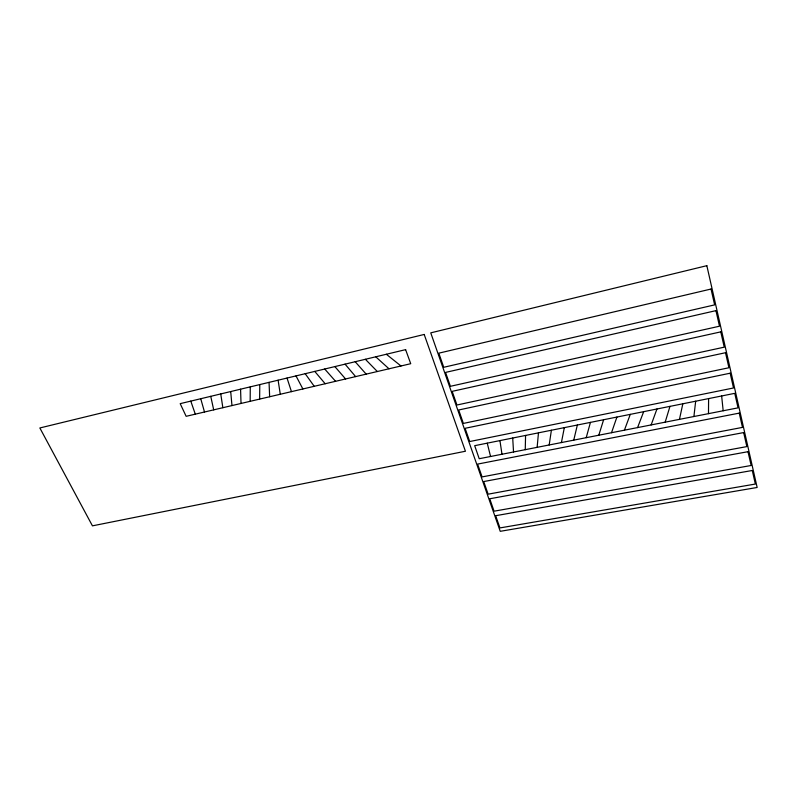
<?xml version="1.0" encoding="UTF-8"?>
<svg xmlns="http://www.w3.org/2000/svg" width="797" height="797" viewBox="0 0 797 797"><rect width="100%" height="100%" fill="white"/><g stroke="black" fill="none" stroke-linecap="round" stroke-linejoin="round"><path stroke-width="1.2" d="M250.168 401.309L250.278 386.854M708.483 413.653L738.042 407.855L734.754 393.339L474.683 445.682L479.216 458.723L708.483 413.653L708.603 398.6M259.633 399.098L259.782 384.582M525.253 449.677L525.572 435.441M537.138 447.346L538.473 432.841M693.908 416.522L695.671 401.2M549.193 444.975L551.385 430.241M561.407 442.574L564.336 427.63M679.462 419.371L682.83 403.78M573.75 440.143L577.347 425.02M586.213 437.692L590.438 422.39M665.166 422.191L669.978 406.35M598.796 435.222L603.628 419.73M611.508 432.721L616.918 417.05M651.139 424.95L656.957 408.971M624.4 430.201L630.288 414.36M637.56 427.62L643.687 411.66M386.336 354.257L400.981 365.982M375.756 356.797L388.996 368.792M365.375 359.288L377.33 371.522M355.193 361.728L366.172 374.132M324.718 369.021L335.567 381.305M334.879 366.59L345.569 378.964M345.061 364.149L355.631 376.602M314.775 371.412L325.176 383.736M305.201 373.703L314.227 386.306M296.006 375.905L302.88 388.966M190.782 401.11L195.305 414.161M287.03 378.057L291.453 391.636M200.744 398.729L204.5 412.009M487.246 443.162L490.563 456.492M210.747 396.328L213.696 409.857M278.103 380.189L280.285 394.256M499.928 440.602L501.99 454.25M220.749 393.937L222.851 407.715M721.644 395.979L723.178 410.764M230.712 391.546L231.957 405.573M512.71 438.031L513.537 451.979M269.057 382.361L269.645 396.747M240.574 389.185L241.023 403.451M424.193 334.451L39.85 427.969L92.442 525.851L465.438 451.241L424.193 334.451M706.839 265.68L430.749 332.857L500.237 531.32L757.15 487.475L706.839 265.68M405.613 349.644L180.192 403.651L186.139 416.313L410.724 363.701L405.613 349.644M711.034 289.032L438.808 353.171L443.75 367.287L714.64 304.882L711.034 289.032M715.945 310.641L445.543 372.418L450.405 386.306L719.492 326.212L715.945 310.641M720.767 331.871L452.168 391.357L456.94 405.015L724.244 347.163L720.767 331.871M725.509 352.722L458.683 409.987L463.376 423.426L728.926 367.746L725.509 352.722M730.162 373.205L465.089 428.308L469.712 441.538L733.519 387.98L730.162 373.205M739.237 413.125L477.602 464.103L482.085 476.915L742.485 427.391L739.237 413.125M743.661 432.572L483.719 481.567L488.133 494.18L746.849 446.599L743.661 432.572M748.004 451.69L489.737 498.773L494.08 511.196L751.143 465.488L748.004 451.69M752.278 470.489L495.654 515.709L499.938 527.933L755.357 484.048L752.278 470.489"/></g></svg>
